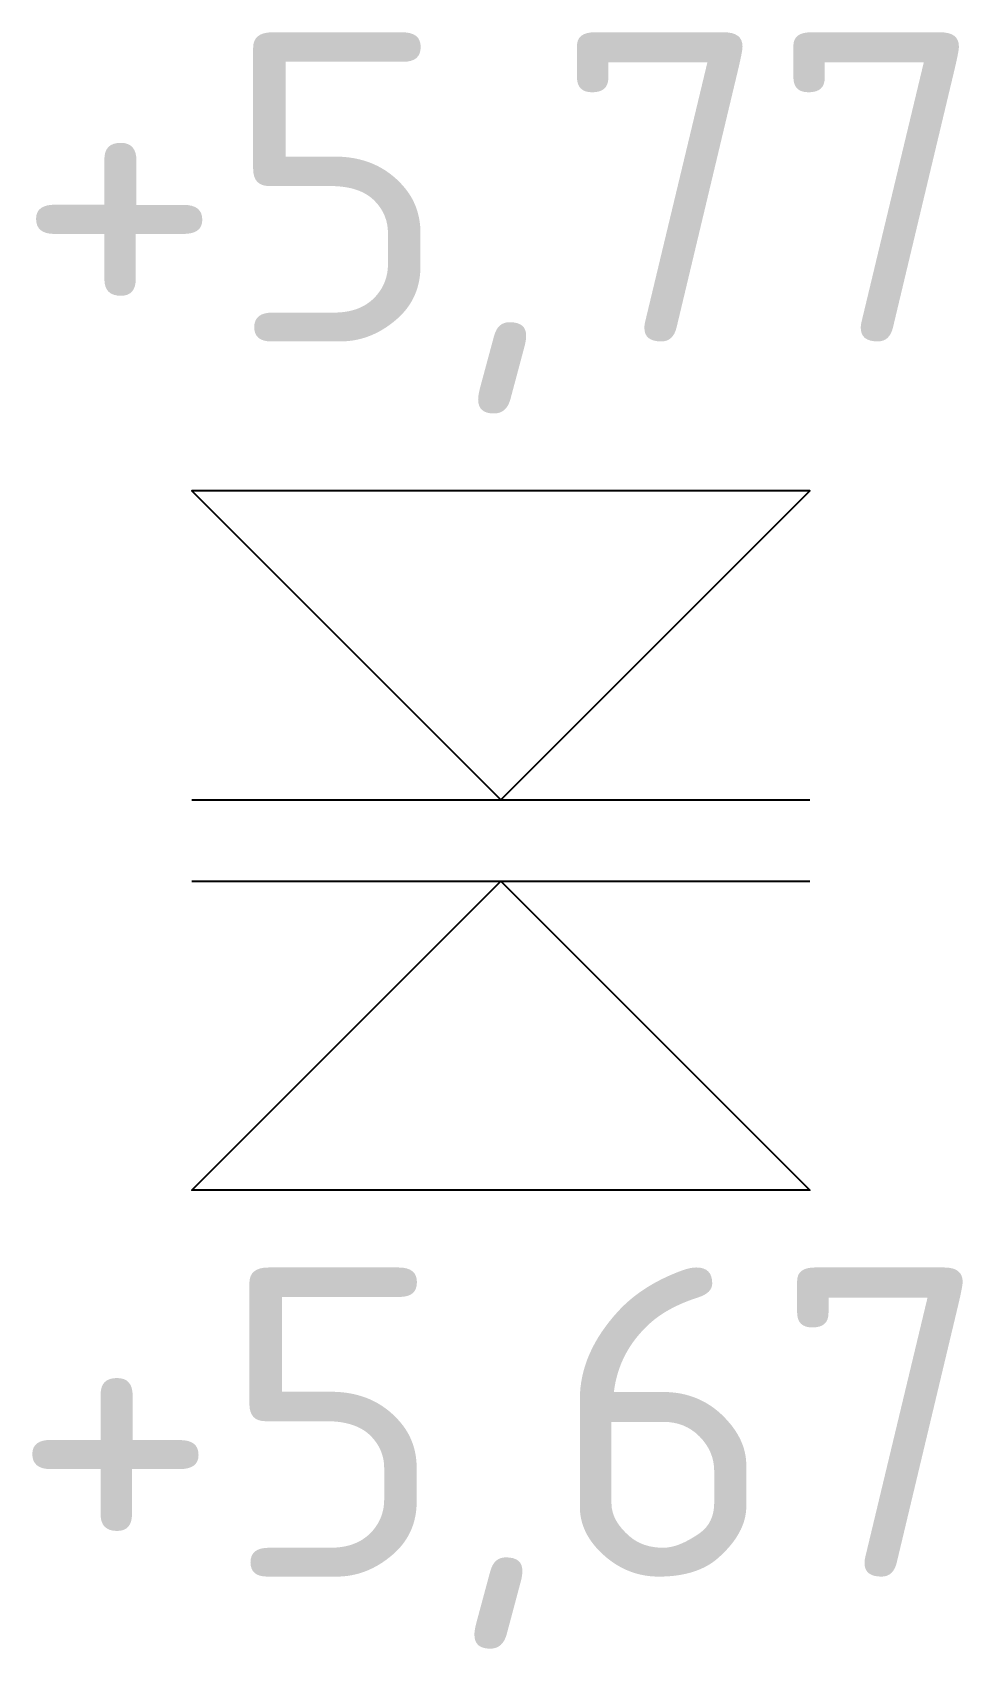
# Paper-space layout 'AIMG' of a CAD drawing. Header units: millimetres. Extents: x 6139 to 7766, y 1148 to 3377.
# Drawn here: x 6139.4 to 6259.8, y 3167.7 to 3376.8 of the extents above.
import ezdxf

# ---------------------------------------------------------------- set-up
doc = ezdxf.new("R2010")
doc.units = ezdxf.units.MM
doc.header["$LTSCALE"] = 30
doc.layers.add('___Layout-Kote-visinske_komunalni-vodni', color=7, linetype='Continuous', plot=False)
doc.styles.add('isocpeur', font='isocpeur.ttf')

# ---------------------------------------------------------------- blocks, each defined once
blk = doc.blocks.new('V_KOT45')
at = {"color": 0}
blk.add_lwpolyline([(0, 0), (-20, 20), (20, 20), (0, 0)], dxfattribs=at)

psp = doc.layouts.new('AIMG')

# ---------------------------------------------------------------- linework, layer by layer
at = {"layer": '___Layout-Kote-visinske_komunalni-vodni', "linetype": 'Continuous', "ltscale": 0.5}
for p, q in [((6160, 3277.5), (6240, 3277.5)), ((6160, 3267), (6240, 3267))]:
    psp.add_line(p, q, dxfattribs=at)

# ---------------------------------------------------------------- block references
at = {"layer": '___Layout-Kote-visinske_komunalni-vodni', "linetype": 'Continuous', "ltscale": 0.5, "xscale": -2, "yscale": 2, "zscale": 2}
psp.add_blockref('V_KOT45', (6200, 3277.5), dxfattribs=at)
at = {"layer": '___Layout-Kote-visinske_komunalni-vodni', "linetype": 'Continuous', "ltscale": 0.5, "xscale": 2, "yscale": 2, "zscale": 2, "rotation": 180}
psp.add_blockref('V_KOT45', (6200, 3267), dxfattribs=at)

# ---------------------------------------------------------------- texts
at = {"layer": '___Layout-Kote-visinske_komunalni-vodni', "char_height": 40, "style": 'isocpeur'}
for s, insert, attachment_point in [('\\A1;+5,77', (6200, 3327.5), 8), ('\\A1;+5,67', (6200, 3217), 2)]:
    psp.add_mtext(s, dxfattribs=dict(at, insert=insert, attachment_point=attachment_point))

doc.saveas('drawing.dxf')
